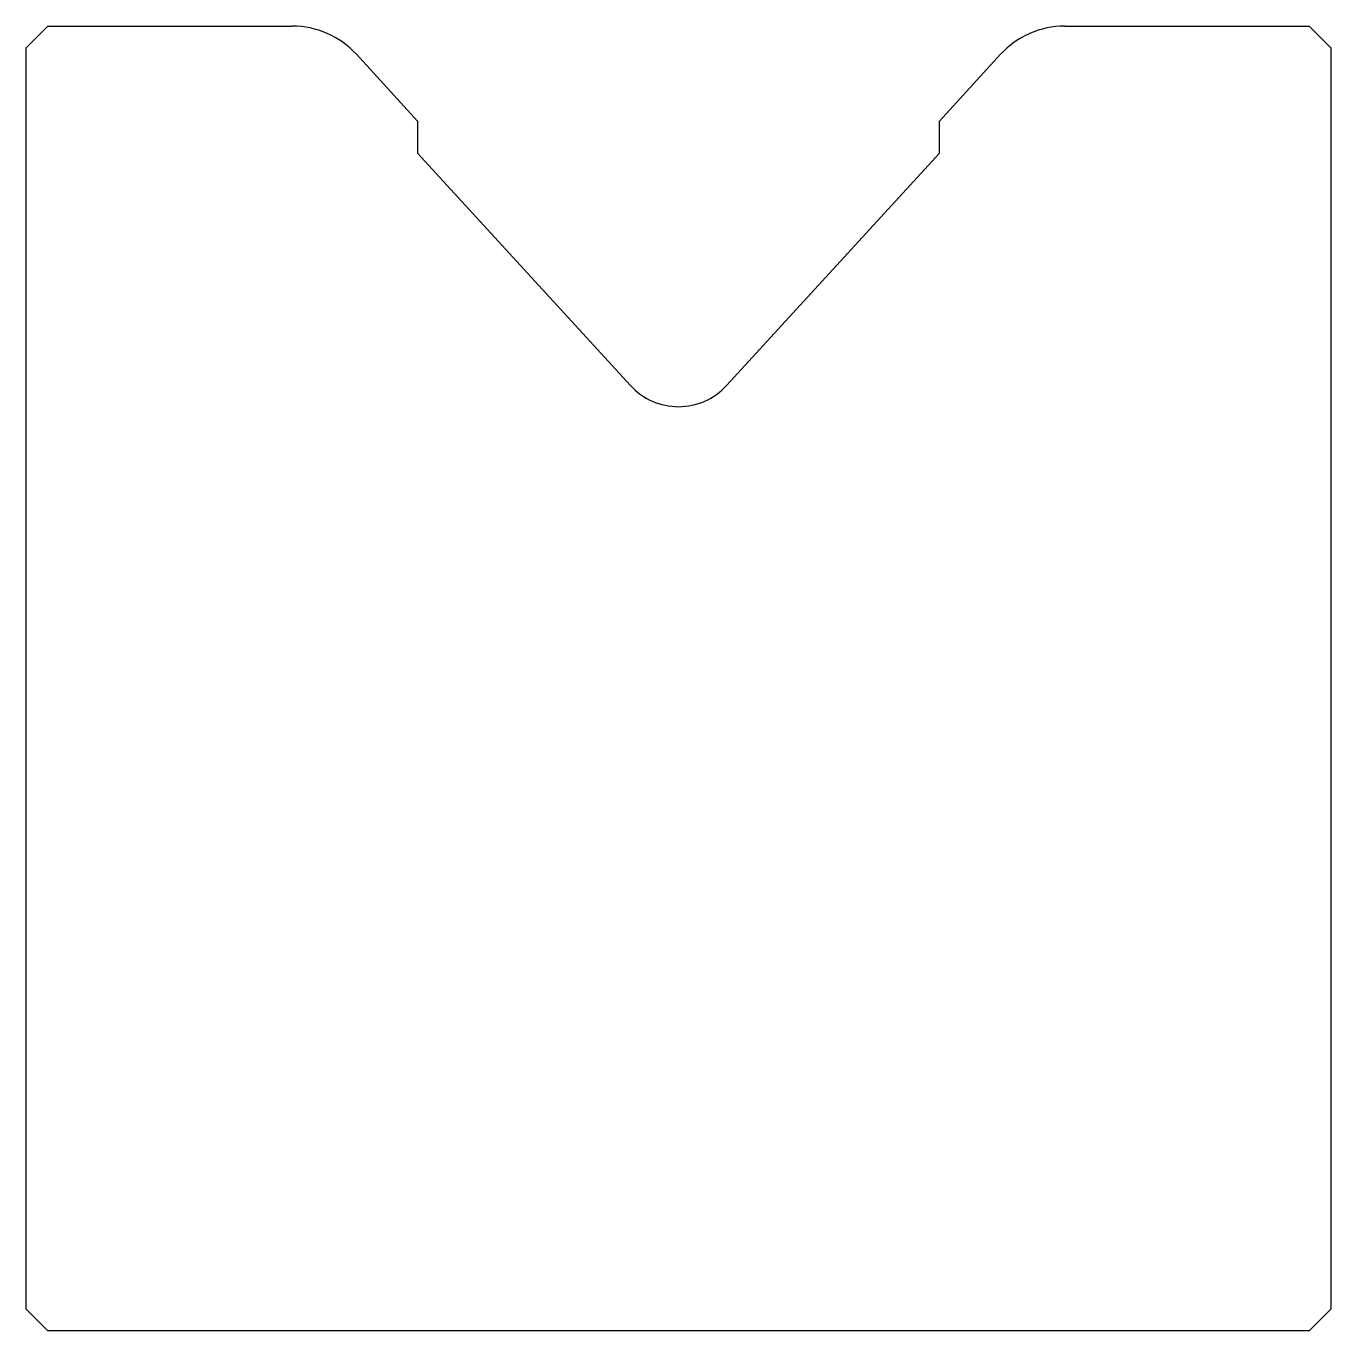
# Model space of a CAD drawing. Extents: x 50 to 110, y 60 to 120.
import ezdxf

# ---------------------------------------------------------------- set-up
doc = ezdxf.new("R2010")
doc.units = 0
doc.header["$LTSCALE"] = 25.4
doc.layers.add('PREDEFINITO', color=7, linetype='CONTINUOUS')

msp = doc.modelspace()

# ---------------------------------------------------------------- linework, layer by layer
at = {"layer": 'PREDEFINITO', "color": 7, "linetype": 'CONTINUOUS'}
for p, q in [((51, 120), (50, 119)), ((51, 120), (62.24, 120)), ((97.76, 120), (109, 120)), ((110, 119), (109, 120)), ((50, 61), (50, 119)), ((110, 119), (110, 61)), ((65.189, 118.702), (68, 115.635)), ((92, 115.635), (94.811, 118.702)), ((68, 115.635), (68, 114.155)), ((92, 114.155), (92, 115.635)), ((68, 114.155), (77.788, 103.473)), ((82.212, 103.473), (92, 114.155)), ((50, 61), (51, 60)), ((109, 60), (110, 61)), ((109, 60), (51, 60))]:
    msp.add_line(p, q, dxfattribs=at)
for centre, radius, start, end in [((62.24, 116), 4, 42.5, 90), ((97.76, 116), 4, 90, 137.5), ((80, 105.499), 3, 222.5, 317.5)]:
    msp.add_arc(centre, radius, start, end, dxfattribs=at)

doc.saveas('drawing.dxf')
